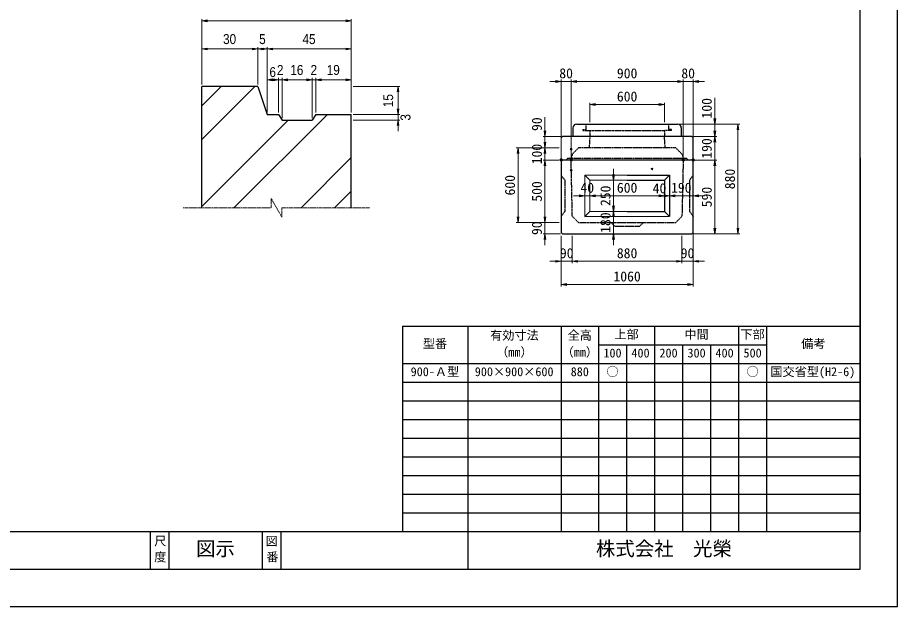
# Model space of a CAD drawing. Units: millimetres, scale not verified. Extents: x -210 to 210, y -148 to 148.
# Drawn here: x -25.5 to 210, y -148.5 to 9 of the extents above; entities that cross this region are included whole.
import ezdxf
from ezdxf.enums import TextEntityAlignment as Align

# ---------------------------------------------------------------- set-up
doc = ezdxf.new("R2010")
doc.units = ezdxf.units.MM
doc.linetypes.add('USER1', pattern=[12.95, 6.35, -3.175, 0.25, -3.175])
doc.linetypes.add('USER2', pattern=[4.7625, 3.175, -1.5875])
doc.layers.add('0-0', color=7, linetype='Continuous')
for name, color, linetype, lineweight in [('0-1_0', 9, 'Continuous', 25), ('0-2_dims', 2, 'Continuous', 13), ('0-3_pen1実線', 4, 'Continuous', 13), ('0-4_pen2実線', 3, 'Continuous', 13), ('0-5_pen3実線', 7, 'Continuous', 25), ('0-6_pen4実線', 6, 'Continuous', 25), ('0-7_pen1一点', 4, 'USER1', 13), ('0-8_pen2破線', 3, 'USER2', 25), ('0-B_draw', 7, 'Continuous', 13)]:
    doc.layers.add(name, color=color, linetype=linetype, lineweight=lineweight)
doc.styles.add('ＭＳ ゴシック', font='')
doc.styles.add('ＭＳ Ｐゴシック', font='')
doc.styles.get('ＭＳ ゴシック').set_extended_font_data('MS Gothic')
doc.styles.get('ＭＳ Ｐゴシック').set_extended_font_data('MS PGothic')

# ---------------------------------------------------------------- blocks, each defined once
blk = doc.blocks.new('部分図 1')
at = {"layer": '0-1_0'}
blk.add_lwpolyline([(0, 0), (12600, 0), (12600, 8910), (0, 8910)], close=True, dxfattribs=at)
at = {"layer": '0-2_dims'}
for p, q in [((7015.13, 4187.91), (7015.13, 4713.46)), ((7015.13, 4698.46), (8215.13, 4698.46)), ((8215.13, 3962.91), (8215.13, 4713.46)), ((7015.13, 4187.91), (7015.13, 4488.46)), ((7465.13, 4473.46), (7015.13, 4473.46)), ((7465.13, 4187.91), (7465.13, 4488.46)), ((7465.13, 4187.91), (7465.13, 4488.46)), ((7465.13, 4473.46), (7540.13, 4473.46)), ((7540.13, 3962.91), (7540.13, 4488.46)), ((7540.13, 3962.91), (7540.13, 4488.46)), ((8215.13, 4473.46), (7540.13, 4473.46)), ((8215.13, 3962.91), (8215.13, 4488.46)), ((7540.13, 3962.91), (7540.13, 4240.68)), ((7630.13, 3962.91), (7630.13, 4240.68)), ((7630.13, 3962.91), (7630.13, 4240.68)), ((7660.13, 3921.66), (7660.13, 4240.68)), ((7660.13, 3917.91), (7660.13, 4240.68)), ((7900.13, 3917.91), (7900.13, 4240.68)), ((7900.13, 3917.91), (7900.13, 4240.68)), ((7930.13, 3962.91), (7930.13, 4240.68)), ((7930.13, 3962.91), (7930.13, 4240.68)), ((8215.13, 3962.91), (8215.13, 4240.68)), ((7630.13, 4225.68), (7540.13, 4225.68)), ((7630.13, 4225.68), (7540.13, 4225.68)), ((7630.13, 4225.68), (7660.13, 4225.68)), ((7660.13, 4225.68), (7750.13, 4225.68)), ((7660.13, 4225.68), (7900.13, 4225.68)), ((7900.13, 4225.68), (7810.13, 4225.68)), ((7900.13, 4225.68), (7930.13, 4225.68)), ((7930.13, 4225.68), (8020.13, 4225.68)), ((7930.13, 4225.68), (8215.13, 4225.68)), ((8230.13, 4172.91), (8605.22, 4172.91)), ((8590.22, 4172.91), (8590.22, 3947.91)), ((8590.22, 3947.91), (8590.22, 4037.91)), ((8230.13, 3947.91), (8605.22, 3947.91)), ((8230.13, 3947.91), (8605.22, 3947.91)), ((8230.13, 3902.91), (8605.22, 3902.91)), ((8590.22, 3947.91), (8590.22, 3902.91)), ((8590.22, 3902.91), (8590.22, 3812.91))]:
    blk.add_line(p, q, dxfattribs=at)
at = {"layer": '0-2_dims', "lineweight": 18}
for p, q in [((9900, 4212.8), (9810, 4212.8)), ((9900, 3595), (9900, 4227.8)), ((9900, 4212.8), (9980.29, 4212.8)), ((9980.29, 3596.73), (9980.29, 4227.8)), ((9980.29, 3596.73), (9980.29, 4227.8)), ((9980.29, 4212.8), (10070.29, 4212.8)), ((9980.29, 4212.8), (10880, 4212.8)), ((10880, 4212.8), (10790, 4212.8)), ((10880, 3596.73), (10880, 4227.8)), ((10880, 3596.73), (10880, 4227.8)), ((10880, 4212.8), (10960, 4212.8)), ((10960, 3593.22), (10960, 4227.8)), ((10960, 4212.8), (11050, 4212.8)), ((10130, 3885), (10130, 4042)), ((10130, 4027), (10730, 4027)), ((10730, 3885), (10730, 4042)), ((11134, 3870), (11134, 4080)), ((9770, 3770), (9770, 3925)), ((10850, 3870), (11149, 3870)), ((10880, 3870), (11335, 3870)), ((11134, 3870), (11134, 3770)), ((11134, 3770), (11134, 3860)), ((11320, 3870), (11320, 2990)), ((9895, 3770), (9755, 3770)), ((9770, 3770), (9770, 3680)), ((9770, 3680), (9770, 3770)), ((10965, 3770), (11149, 3770)), ((10965, 3770), (11149, 3770)), ((11134, 3770), (11134, 3680)), ((11134, 3770), (11134, 3580)), ((9870, 3680), (9539, 3680)), ((9554, 3680), (9554, 3080)), ((9885, 3680), (9755, 3680)), ((9885, 3680), (9755, 3680)), ((9770, 3680), (9770, 3590)), ((9770, 3680), (9770, 3580)), ((9885, 3580), (9755, 3580)), ((9885, 3580), (9755, 3580)), ((9770, 3580), (9770, 3080)), ((9770, 3580), (9770, 3490)), ((9900, 3580), (11028, 3580)), ((10975, 3580), (11149, 3580)), ((10975, 3580), (11149, 3580)), ((11134, 3580), (11134, 2990)), ((11134, 3580), (11134, 3490)), ((10321, 3420), (10321, 3510)), ((10314, 3420), (10306, 3420)), ((10321, 3420), (10321, 3170)), ((10090, 3295), (10000, 3295)), ((10090, 3295), (10090, 3310)), ((10090, 3295), (10130, 3295)), ((10130, 3295), (10130, 3310)), ((10130, 3295), (10130, 3310)), ((10130, 3295), (10220, 3295)), ((10130, 3295), (10730, 3295)), ((10321, 3170), (10321, 3260)), ((10730, 3295), (10640, 3295)), ((10770, 3295), (10680, 3295)), ((10730, 3295), (10730, 3310)), ((10730, 3295), (10730, 3310)), ((10730, 3295), (10770, 3295)), ((10770, 3295), (10770, 3310)), ((10770, 3295), (10770, 3310)), ((10770, 3295), (10860, 3295)), ((10770, 3295), (10960, 3295)), ((10960, 3295), (10960, 3310)), ((10960, 3295), (11050, 3295)), ((9770, 3080), (9770, 3170)), ((10314, 3170), (10306, 3170)), ((10314, 3170), (10306, 3170)), ((10321, 3170), (10321, 3080)), ((10321, 3170), (10321, 2990)), ((9885, 3080), (9539, 3080)), ((9885, 3080), (9755, 3080)), ((9885, 3080), (9755, 3080)), ((9770, 3080), (9770, 2990)), ((9895, 2990), (9755, 2990)), ((9770, 2990), (9770, 2900)), ((9900, 2974.6), (9900, 2754.5)), ((9989.8, 2974.6), (9989.8, 2754.5)), ((9989.8, 2974.6), (9989.8, 2754.5)), ((10321, 2990), (10321, 2900)), ((10323, 2990), (10336, 2990)), ((10870, 2974.6), (10870, 2754.5)), ((10870, 2974.6), (10870, 2754.5)), ((10960, 3008), (10960, 2754.5)), ((10965, 2990), (11149, 2990)), ((10980, 2990), (11335, 2990)), ((9900, 2919.7), (9900, 2568)), ((10960, 2904.57), (10960, 2568)), ((9900, 2769.5), (9810, 2769.5)), ((9900, 2769.5), (9989.8, 2769.5)), ((9989.8, 2769.5), (10079.8, 2769.5)), ((9989.8, 2769.5), (10870, 2769.5)), ((10870, 2769.5), (10780, 2769.5)), ((10870, 2769.5), (10960, 2769.5)), ((10960, 2769.5), (11050, 2769.5)), ((9900, 2583), (10960, 2583))]:
    blk.add_line(p, q, dxfattribs=at)
at = {"layer": '0-2_dims'}
for points in [[(7060.13, 4705.96), (7015.13, 4698.46), (7060.13, 4690.96)], [(8170.13, 4690.96), (8215.13, 4698.46), (8170.13, 4705.96)], [(7060.13, 4480.96), (7015.13, 4473.46), (7060.13, 4465.96)], [(7420.13, 4465.96), (7465.13, 4473.46), (7420.13, 4480.96)], [(7510.13, 4480.96), (7465.13, 4473.46), (7510.13, 4465.96)], [(7495.13, 4465.96), (7540.13, 4473.46), (7495.13, 4480.96)], [(7585.13, 4480.96), (7540.13, 4473.46), (7585.13, 4465.96)], [(8170.13, 4465.96), (8215.13, 4473.46), (8170.13, 4480.96)], [(7585.13, 4233.18), (7540.13, 4225.68), (7585.13, 4218.18)], [(7585.13, 4218.18), (7630.13, 4225.68), (7585.13, 4233.18)], [(7705.13, 4233.18), (7660.13, 4225.68), (7705.13, 4218.18)], [(7705.13, 4233.18), (7660.13, 4225.68), (7705.13, 4218.18)], [(7855.13, 4218.18), (7900.13, 4225.68), (7855.13, 4233.18)], [(7855.13, 4218.18), (7900.13, 4225.68), (7855.13, 4233.18)], [(7975.13, 4233.18), (7930.13, 4225.68), (7975.13, 4218.18)], [(7975.13, 4233.18), (7930.13, 4225.68), (7975.13, 4218.18)], [(8170.13, 4218.18), (8215.13, 4225.68), (8170.13, 4233.18)], [(8597.72, 4127.91), (8590.22, 4172.91), (8582.72, 4127.91)], [(8582.72, 3992.91), (8590.22, 3947.91), (8597.72, 3992.91)], [(8582.72, 3992.91), (8590.22, 3947.91), (8597.72, 3992.91)], [(8597.72, 3857.91), (8590.22, 3902.91), (8582.72, 3857.91)]]:
    blk.add_lwpolyline(points, dxfattribs=at)
at = {"layer": '0-2_dims', "lineweight": 18}
for points in [[(9855, 4205.3), (9900, 4212.8), (9855, 4220.3)], [(10025.29, 4220.3), (9980.29, 4212.8), (10025.29, 4205.3)], [(10025.29, 4220.3), (9980.29, 4212.8), (10025.29, 4205.3)], [(10835, 4205.3), (10880, 4212.8), (10835, 4220.3)], [(10835, 4205.3), (10880, 4212.8), (10835, 4220.3)], [(11005, 4220.3), (10960, 4212.8), (11005, 4205.3)], [(10175, 4034.5), (10130, 4027), (10175, 4019.5)], [(10685, 4019.5), (10730, 4027), (10685, 4034.5)], [(11126.5, 3915), (11134, 3870), (11141.5, 3915)], [(9762.5, 3815), (9770, 3770), (9777.5, 3815)], [(11126.5, 3815), (11134, 3770), (11141.5, 3815)], [(11327.5, 3825), (11320, 3870), (11312.5, 3825)], [(11141.5, 3725), (11134, 3770), (11126.5, 3725)], [(9561.5, 3635), (9554, 3680), (9546.5, 3635)], [(9762.5, 3725), (9770, 3680), (9777.5, 3725)], [(9777.5, 3635), (9770, 3680), (9762.5, 3635)], [(9777.5, 3535), (9770, 3580), (9762.5, 3535)], [(9777.5, 3535), (9770, 3580), (9762.5, 3535)], [(11141.5, 3535), (11134, 3580), (11126.5, 3535)], [(11141.5, 3535), (11134, 3580), (11126.5, 3535)], [(10313.5, 3465), (10321, 3420), (10328.5, 3465)], [(10045, 3287.5), (10090, 3295), (10045, 3302.5)], [(10175, 3302.5), (10130, 3295), (10175, 3287.5)], [(10175, 3302.5), (10130, 3295), (10175, 3287.5)], [(10685, 3287.5), (10730, 3295), (10685, 3302.5)], [(10685, 3287.5), (10730, 3295), (10685, 3302.5)], [(10725, 3287.5), (10770, 3295), (10725, 3302.5)], [(10815, 3302.5), (10770, 3295), (10815, 3287.5)], [(11005, 3302.5), (10960, 3295), (11005, 3287.5)], [(10313.5, 3215), (10321, 3170), (10328.5, 3215)], [(9546.5, 3125), (9554, 3080), (9561.5, 3125)], [(9762.5, 3125), (9770, 3080), (9777.5, 3125)], [(9762.5, 3125), (9770, 3080), (9777.5, 3125)], [(10328.5, 3125), (10321, 3170), (10313.5, 3125)], [(9777.5, 2945), (9770, 2990), (9762.5, 2945)], [(10328.5, 2945), (10321, 2990), (10313.5, 2945)], [(11126.5, 3035), (11134, 2990), (11141.5, 3035)], [(11312.5, 3035), (11320, 2990), (11327.5, 3035)], [(9855, 2762), (9900, 2769.5), (9855, 2777)], [(10034.8, 2777), (9989.8, 2769.5), (10034.8, 2762)], [(10034.8, 2777), (9989.8, 2769.5), (10034.8, 2762)], [(10825, 2762), (10870, 2769.5), (10825, 2777)], [(10825, 2762), (10870, 2769.5), (10825, 2777)], [(11005, 2777), (10960, 2769.5), (11005, 2762)], [(9945, 2590.5), (9900, 2583), (9945, 2575.5)], [(10915, 2575.5), (10960, 2583), (10915, 2590.5)]]:
    blk.add_lwpolyline(points, dxfattribs=at)
at = {"layer": '0-3_pen1実線'}
for p, q in [((7015.13, 4017.41), (7170.63, 4172.91)), ((7015.13, 3748), (7440.04, 4172.91)), ((7015.13, 3209.18), (7708.86, 3902.91)), ((7273.26, 3197.91), (8023.26, 3947.91)), ((10730, 3817.02), (10732.98, 3820)), ((7812.08, 3197.91), (8215.13, 3600.96)), ((8081.49, 3197.91), (8215.13, 3331.55))]:
    blk.add_line(p, q, dxfattribs=at)
at = {"layer": '0-4_pen2実線'}
blk.add_line((10786, 3826), (10786, 3820), dxfattribs=at)
for centre, radius in [((9980, 3670), 8), ((9980, 3500), 8), ((10630, 3510), 6)]:
    blk.add_circle(centre, radius, dxfattribs=at)
at = {"layer": '0-5_pen3実線'}
for p, q in [((7015.13, 3197.91), (7015.13, 4172.91)), ((7465.13, 4172.91), (7015.13, 4172.91)), ((7465.13, 4172.91), (7540.13, 3947.91)), ((7930.13, 3947.91), (7900.13, 3902.91)), ((7930.13, 3947.91), (8215.13, 3947.91)), ((8215.13, 3197.91), (8215.13, 3947.91)), ((9995, 3840), (9995, 3770)), ((10025, 3870), (10835, 3870)), ((10865, 3840), (10865, 3770)), ((10960, 3580), (10960, 3760)), ((10960, 3580), (9900, 3580)), ((10960, 3000), (10960, 3580)), ((10770, 3460), (10730, 3420)), ((10090, 3130), (10767.73, 3132.27)), ((10430, 3170), (10730, 3170)), ((10730, 3170), (10770, 3130)), ((9910, 2990), (10950, 2990)), ((10960, 3000), (10950, 2990)), ((9150, 2250), (9150, 600)), ((9900, 2250), (9900, 600)), ((10200, 2250), (10200, 600)), ((10650, 2250), (10650, 600)), ((11325, 2250), (11325, 600)), ((11550, 2250), (11550, 600)), ((10200, 2100), (11550, 2100)), ((10425, 2100), (10425, 600)), ((10875, 2100), (10875, 600)), ((11100, 2100), (11100, 600)), ((8625, 1950), (12300, 1950)), ((8625, 1800), (12300, 1800)), ((8625, 1650), (12300, 1650)), ((8625, 1500), (12300, 1500)), ((8625, 1350), (12300, 1350)), ((8625, 1200), (12300, 1200)), ((8625, 1050), (12300, 1050)), ((8625, 900), (12300, 900)), ((8625, 750), (12300, 750)), ((6750, 600), (6750, 300)), ((7650, 600), (7650, 300))]:
    blk.add_line(p, q, dxfattribs=at)
for points in [[(7540.13, 3947.91), (7630.13, 3947.91), (7660.13, 3902.91), (7900.13, 3902.91)], [(10960, 3760), (10950, 3770), (9910, 3770)], [(9900, 3580), (9900, 3000), (9910, 2990)], [(10430, 3460), (10770, 3460), (10770, 3130)], [(10430, 3420), (10730, 3420), (10730, 3170)]]:
    blk.add_lwpolyline(points, dxfattribs=at)
for centre, start, end in [((10025, 3840), 90, 180), ((10835, 3840), 0, 90)]:
    blk.add_arc(centre, 30, start, end, dxfattribs=at)
at = {"layer": '0-6_pen4実線'}
for p, q in [((12300, 3600), (12300, 2100)), ((8625, 2250), (12300, 2250)), ((8625, 2250), (8625, 600)), ((12300, 2100), (12300, 600)), ((300, 600), (12300, 600)), ((6600, 600), (6600, 300)), ((7500, 600), (7500, 300)), ((9150, 600), (9150, 300))]:
    blk.add_line(p, q, dxfattribs=at)
blk.add_lwpolyline([(300, 300), (12300, 300), (12300, 8610), (300, 8610)], close=True, dxfattribs=at)
at = {"layer": '0-7_pen1一点'}
for p, q in [((7615.13, 3197.91), (7571.83, 3272.91)), ((7571.83, 3197.91), (7571.83, 3272.91)), ((6865.13, 3197.91), (7571.83, 3197.91)), ((7615.13, 3197.91), (7658.43, 3122.91)), ((7658.43, 3197.91), (8365.13, 3197.91)), ((7658.43, 3197.91), (7658.43, 3122.91))]:
    blk.add_line(p, q, dxfattribs=at)
at = {"layer": '0-8_pen2破線'}
for p, q in [((10074, 3826), (10098, 3826)), ((10074, 3826), (10074, 3820)), ((10074, 3820), (10730, 3820)), ((10098, 3870), (10098, 3820)), ((10130, 3820), (10130, 3770)), ((10786, 3820), (10730, 3820)), ((10730, 3820), (10730, 3770)), ((10762, 3870), (10762, 3826)), ((10786, 3826), (10762, 3826)), ((10130, 3770), (10125, 3680)), ((10735, 3680), (10730, 3770)), ((9990, 3630), (10040, 3680)), ((10430, 3680), (10040, 3680)), ((10820, 3680), (10430, 3680)), ((10820, 3680), (10870, 3630)), ((9990, 3630), (9980, 3595)), ((10870, 3630), (10880, 3595)), ((9950, 3595), (9945, 3580)), ((10430, 3595), (9950, 3595)), ((10910, 3595), (10430, 3595)), ((10910, 3595), (10915, 3580)), ((9900, 3460), (9930, 3420)), ((9930, 3420), (9930, 3170)), ((10960, 3460), (10930, 3420)), ((10930, 3420), (10930, 3170)), ((9930, 3170), (9900, 3130)), ((10930, 3170), (10960, 3130)), ((10040, 3080), (10820, 3080)), ((10330, 3050), (10300, 3080))]:
    blk.add_line(p, q, dxfattribs=at)
for points in [[(10040, 3080), (9990, 3130), (9980.32, 3580)], [(10880, 3580), (10870, 3130), (10820, 3080)], [(10330, 3050), (10530, 3050), (10560, 3080)]]:
    blk.add_lwpolyline(points, dxfattribs=at)
at = {"layer": '0-B_draw'}
for p, q in [((9900, 3760), (9910, 3770)), ((9900, 3760), (9900, 3580)), ((10090, 3460), (10090, 3130)), ((10090, 3460), (10130, 3420)), ((10090, 3460), (10430, 3460)), ((10130, 3420), (10130, 3170)), ((10130, 3420), (10430, 3420)), ((10130, 3170), (10090, 3130)), ((10130, 3170), (10430, 3170))]:
    blk.add_line(p, q, dxfattribs=at)
at = {"layer": '0-2_dims', "color": 7, "style": 'ＭＳ Ｐゴシック', "width": 0.9}
for s, p in [('30', (7185.59, 4488.46)), ('5', (7475.36, 4488.46)), ('45', (7823.09, 4488.46)), ('6', (7557.86, 4223.64)), ('2', (7617.86, 4240.68)), ('16', (7725.59, 4240.68)), ('2', (7887.86, 4240.68)), ('19', (8018.09, 4240.68))]:
    blk.add_text(s, height=79.98, dxfattribs=at).set_placement(p, align=Align.BOTTOM_LEFT)
at = {"layer": '0-2_dims', "color": 7, "style": 'ＭＳ ゴシック'}
for s, p in [('80', (9885.14, 4213.3)), ('900', (10347.64, 4213.3)), ('80', (10865, 4213.3)), ('600', (10347.5, 4027.5)), ('40', (10055, 3295.5)), ('600', (10347.5, 3295.5)), ('40', (10635, 3291)), ('190', (10782.5, 3295.5)), ('90', (9889.9, 2770)), ('880', (10347.4, 2770)), ('90', (10860, 2770)), ('1060', (10320, 2583.5))]:
    blk.add_text(s, height=80.65, dxfattribs=at).set_placement(p, align=Align.BOTTOM_LEFT)
at = {"layer": '0-2_dims', "color": 7, "style": 'ＭＳ Ｐゴシック', "width": 0.9}
for s, p in [('15', (8575.22, 4005.86)), ('3', (8714.31, 3898.14))]:
    blk.add_text(s, height=79.98, rotation=90, dxfattribs=at).set_placement(p, align=Align.BOTTOM_LEFT)
at = {"layer": '0-2_dims', "color": 7, "style": 'ＭＳ ゴシック'}
for s, p in [('100', (11133.5, 3915)), ('90', (9769.5, 3815)), ('190', (11133.5, 3592.5)), ('100', (9769.5, 3547.5)), ('880', (11319.5, 3347.5)), ('600', (9553.5, 3297.5)), ('500', (9769.5, 3247.5)), ('250', (10320.5, 3212.5)), ('590', (11133.5, 3202.5)), ('180', (10320.5, 2997.5)), ('90', (9769.5, 2980))]:
    blk.add_text(s, height=80.65, rotation=90, dxfattribs=at).set_placement(p, align=Align.BOTTOM_LEFT)
at = {"layer": '0-2_dims', "style": 'ＭＳ ゴシック'}
for p in [(9885.1, 3565), (9965.4, 3565), (10864.8, 3565), (10944.9, 3565)]:
    blk.add_text('●', height=21.99, dxfattribs=at).set_placement(p, align=Align.BOTTOM_LEFT)
at = {"layer": '0-5_pen3実線', "style": 'ＭＳ ゴシック'}
for s, height, p in [('有効寸法', 71.47, (9330.03, 2118.76)), ('全高', 71.47, (9952.52, 2118.76)), ('上部', 71.51, (10327.46, 2126.23)), ('中間', 71.46, (10890.02, 2126.26)), ('下部', 71.52, (11339.95, 2126.23)), ('型番', 71.47, (8790.02, 2051.26)), ('備考', 71.45, (11827.54, 2051.27)), ('（mm）', 71.49, (9378.73, 1983.74)), ('（mm）', 71.49, (9903.73, 1983.74)), ('100', 71.47, (10239.39, 1976.26)), ('400', 71.46, (10464.4, 1976.27)), ('200', 71.47, (10689.39, 1976.26)), ('300', 71.47, (10914.39, 1976.26)), ('400', 71.46, (11139.4, 1976.27)), ('500', 71.47, (11364.39, 1976.26)), ('900-Ａ型', 71.47, (8691.81, 1826.25)), ('900×900×600', 71.48, (9206.82, 1826.25)), ('880', 71.47, (9976.89, 1826.26)), ('○', 71.37, (10263.83, 1826.33)), ('○', 71.37, (11388.83, 1826.33)), ('国交省型(H2-6)', 71.48, (11580, 1826.25)), ('尺', 71.42, (6633.3, 467.75)), ('図', 71.42, (7527.6, 467)), ('図示', 114.3, (6969.04, 372.02)), ('株式会社\u3000光榮', 114.4, (10179.07, 372.01)), ('度', 71.44, (6632.55, 339)), ('番', 71.42, (7533.3, 339.75))]:
    blk.add_text(s, height=height, dxfattribs=at).set_placement(p, align=Align.BOTTOM_LEFT)

msp = doc.modelspace()

# ---------------------------------------------------------------- block references
at = {"layer": '0-0', "xscale": 0.0333333, "yscale": 0.0333333}
msp.add_blockref('部分図 1', (-210, -148.5), dxfattribs=at)

doc.saveas('drawing.dxf')
